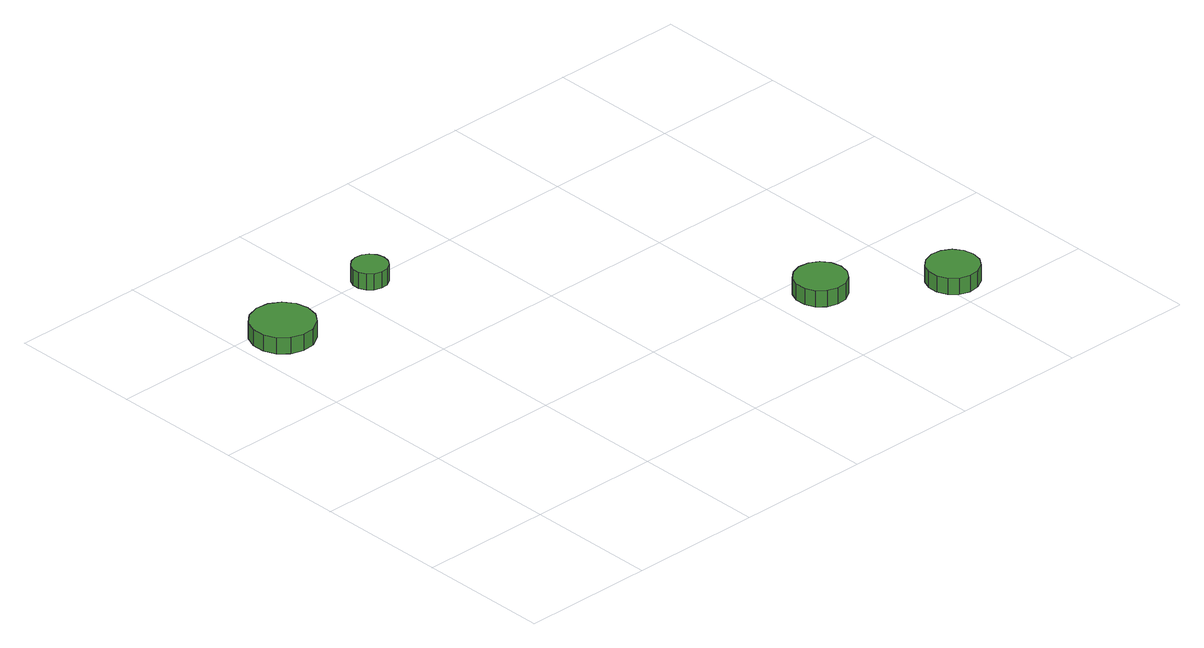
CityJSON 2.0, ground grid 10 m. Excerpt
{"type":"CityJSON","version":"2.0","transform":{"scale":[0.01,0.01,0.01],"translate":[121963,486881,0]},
"CityObjects":{
"tree1":{"type":"SolitaryVegetationObject","attributes":{"function":"something"},"geometry":[{"type":"MultiSurface","lod":"1","boundaries":[[[0,1,2,3,4,5,6,7,8,9,10,11,12,13,14]],[[15,16,17,18,19,20,21,22,23,24,25,26,27,28,29]],[[0,29,28,1]],[[1,28,27,2]],[[2,27,26,3]],[[3,26,25,4]],[[4,25,24,5]],[[5,24,23,6]],[[6,23,22,7]],[[7,22,21,8]],[[8,21,20,9]],[[9,20,19,10]],[[10,19,18,11]],[[11,18,17,12]],[[12,17,16,13]],[[13,16,15,14]],[[14,15,29,0]]]}]},
"tree2":{"type":"SolitaryVegetationObject","attributes":{"function":"something"},"geometry":[{"type":"MultiSurface","lod":"1","boundaries":[[[30,31,32,33,34,35,36,37,38,39,40,41,42,43,44]],[[45,46,47,48,49,50,51,52,53,54,55,56,57,58,59]],[[30,59,58,31]],[[31,58,57,32]],[[32,57,56,33]],[[33,56,55,34]],[[34,55,54,35]],[[35,54,53,36]],[[36,53,52,37]],[[37,52,51,38]],[[38,51,50,39]],[[39,50,49,40]],[[40,49,48,41]],[[41,48,47,42]],[[42,47,46,43]],[[43,46,45,44]],[[44,45,59,30]]]}]},
"tree3":{"type":"SolitaryVegetationObject","attributes":{"function":"something"},"geometry":[{"type":"MultiSurface","lod":"1","boundaries":[[[60,61,62,63,64,65,66,67,68,69,70,71,72,73,74]],[[75,76,77,78,79,80,81,82,83,84,85,86,87,88,89]],[[60,89,88,61]],[[61,88,87,62]],[[62,87,86,63]],[[63,86,85,64]],[[64,85,84,65]],[[65,84,83,66]],[[66,83,82,67]],[[67,82,81,68]],[[68,81,80,69]],[[69,80,79,70]],[[70,79,78,71]],[[71,78,77,72]],[[72,77,76,73]],[[73,76,75,74]],[[74,75,89,60]]]}]},
"tree4":{"type":"SolitaryVegetationObject","attributes":{"function":"something"},"geometry":[{"type":"MultiSurface","lod":"1","boundaries":[[[90,91,92,93,94,95,96,97,98,99,100,101,102,103,104]],[[105,106,107,108,109,110,111,112,113,114,115,116,117,118,119]],[[90,119,118,91]],[[91,118,117,92]],[[92,117,116,93]],[[93,116,115,94]],[[94,115,114,95]],[[95,114,113,96]],[[96,113,112,97]],[[97,112,111,98]],[[98,111,110,99]],[[99,110,109,100]],[[100,109,108,101]],[[101,108,107,102]],[[102,107,106,103]],[[103,106,105,104]],[[104,105,119,90]]]}]}
},
"vertices":[
[548,2851,233],[528,2946,233],[471,3025,233],[386,3074,233],[289,3084,233],[197,3054,233],[124,2989,233],[85,2900,233],[85,2802,233],[124,2713,233],[197,2648,233],[289,2618,233],[386,2628,233],[471,2677,233],[528,2755,233],[528,2755,106],[471,2677,106],[386,2628,106],[289,2618,106],[197,2648,106],[124,2713,106],[85,2802,106],[85,2900,106],[124,2989,106],[197,3054,106],[289,3084,106],[386,3074,106],[471,3025,106],[528,2946,106],[548,2851,106],
[1386,2989,219],[1375,3043,219],[1343,3087,219],[1295,3114,219],[1241,3120,219],[1189,3103,219],[1149,3066,219],[1126,3017,219],[1126,2962,219],[1149,2912,219],[1189,2875,219],[1241,2859,219],[1295,2864,219],[1343,2892,219],[1375,2936,219],[1375,2936,92],[1343,2892,92],[1295,2864,92],[1241,2859,92],[1189,2875,92],[1149,2912,92],[1126,2962,92],[1126,3017,92],[1149,3066,92],[1189,3103,92],[1241,3120,92],[1295,3114,92],[1343,3087,92],[1375,3043,92],[1386,2989,92],
[3543,783,220],[3526,861,220],[3480,926,220],[3411,965,220],[3331,974,220],[3256,949,220],[3196,896,220],[3164,823,220],[3164,743,220],[3196,671,220],[3256,617,220],[3331,593,220],[3411,601,220],[3480,641,220],[3526,705,220],[3526,705,93],[3480,641,93],[3411,601,93],[3331,593,93],[3256,617,93],[3196,671,93],[3164,743,93],[3164,823,93],[3196,896,93],[3256,949,93],[3331,974,93],[3411,965,93],[3480,926,93],[3526,861,93],[3543,783,93],
[4302,289,218],[4286,366,218],[4239,431,218],[4170,471,218],[4091,479,218],[4015,454,218],[3956,401,218],[3924,328,218],[3924,249,218],[3956,176,218],[4015,123,218],[4091,98,218],[4170,106,218],[4239,146,218],[4286,211,218],[4286,211,91],[4239,146,91],[4170,106,91],[4091,98,91],[4015,123,91],[3956,176,91],[3924,249,91],[3924,328,91],[3956,401,91],[4015,454,91],[4091,479,91],[4170,471,91],[4239,431,91],[4286,366,91],[4302,289,91]
]}
